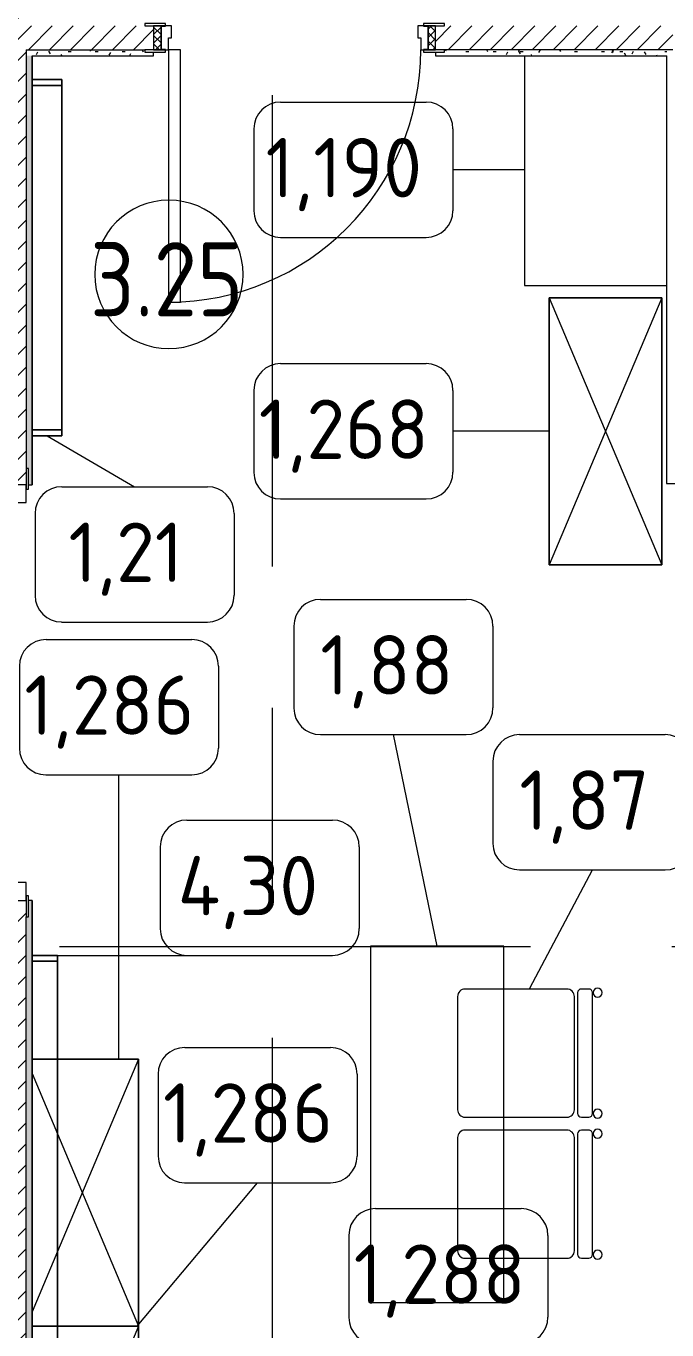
# Model space of a CAD drawing. Header units: millimetres. Extents: x 957 to 67880, y -2706 to 27400.
# Drawn here: x 34500 to 36660, y 2309 to 6700 of the extents above; entities that cross this region are included whole.
import ezdxf

# ---------------------------------------------------------------- set-up
doc = ezdxf.new("R2010")
doc.units = ezdxf.units.MM
doc.linetypes.add('Осевая', pattern=[3175, 635, -476.25, 1587.5, -476.25])
for name, color, linetype, lineweight in [('A-AREA-IDEN', 7, 'Continuous', 9), ('A-DOOR', 7, 'Continuous', 9), ('A-DOOR-FRAM-2', 7, 'Continuous', 9), ('A-WALL', 7, 'Continuous', 9), ('I-FURN-IDEN', 7, 'Continuous', 9), ('I-WALL', 7, 'Continuous', 9), ('Оси-2', 7, 'Осевая', 9)]:
    doc.layers.add(name, color=color, linetype=linetype, lineweight=lineweight)
for name, color, linetype, lineweight, true_color in [('A-DOOR-1', 7, 'Continuous', 9, 0xc0c0c0), ('A-DOOR-FRAM-1', 7, 'Continuous', 9, 0xc0c0c0), ('A-WALL-1', 9, 'Continuous', 9, 0x808080), ('A-WALL-FNSH-1', 9, 'Continuous', 9, 0x808080), ('I-FURN-1', 9, 'Continuous', 9, 0x808080)]:
    doc.layers.add(name, color=color, linetype=linetype, lineweight=lineweight, true_color=true_color)
doc.styles.add('GOST Common_3', font='GOST_Common.ttf', dxfattribs={"width": 0.9, "height": 250})
doc.styles.add('GOST Common_4', font='GOST_Common.ttf', dxfattribs={"height": 200})
pattern_1 = [(45, (-57529.54, 0), (-35.35534, 35.35534), [])]
pattern_2 = [(0, (-57529.542, 0), (121.92, 30.48), [10.058, -81.382, 10.058, -81.382, -487.68]), (0, (-57529.542, 0), (121.92, 30.48), [-182.88, 10.058, -172.822, 10.058, -81.382, -213.36]), (0, (-57529.542, 0), (121.92, 30.48), [-457.2, 10.058, -50.902, 10.058, -142.342]), (120, (-57483.822, 15.24), (-87.356454, 90.345817), [10.058, -81.382, 10.058, -81.382, -487.68]), (120, (-57483.822, 15.24), (-87.356454, 90.345817), [-182.88, 10.058, -172.822, 10.058, -81.382, -213.36]), (120, (-57483.822, 15.24), (-87.356454, 90.345817), [-457.2, 10.058, -50.902, 10.058, -142.342]), (240, (-57468.582, 76.2), (-34.563546, -120.825817), [10.058, -81.382, 10.058, -81.382, -487.68]), (240, (-57468.582, 76.2), (-34.563546, -120.825817), [-182.88, 10.058, -172.822, 10.058, -81.382, -213.36]), (240, (-57468.582, 76.2), (-34.563546, -120.825817), [-457.2, 10.058, -50.902, 10.058, -142.342])]

# ---------------------------------------------------------------- blocks, each defined once
blk = doc.blocks.new('110_Дверь_СКБ_2Ст - Д-5_п_ Из игровой в коридор-32215844-План расстановки мебели и оборудования 3 этажа в осях 23-33')
at = {"layer": 'A-DOOR-1'}
for p, q in [((-637.5, 940), (-637.5, 40)), ((-587.5, 940), (-637.5, 940)), ((-587.5, 40), (-587.5, 940)), ((662.5, 440), (612.5, 440)), ((612.5, 440), (612.5, 40)), ((662.5, 40), (662.5, 440)), ((-637.5, 40), (-587.5, 40)), ((612.5, 40), (662.5, 40))]:
    blk.add_line(p, q, dxfattribs=at)
for centre, radius, start, end in [((-637.5, 40), 900, 0, 90), ((662.5, 40), 400, 90, 180)]:
    blk.add_arc(centre, radius, start, end, dxfattribs=at)
at = {"layer": 'A-DOOR-FRAM-1'}
for p, q in [((-672.5, 48), (-742.5, 48)), ((-742.5, 48), (-742.5, 40)), ((-672.5, 40), (-672.5, 48)), ((767.5, 48), (697.5, 48)), ((697.5, 48), (697.5, 40)), ((767.5, 40), (767.5, 48)), ((-742.5, 40), (-672.5, 40)), ((-637.5, 40), (-687.5, 40)), ((-687.5, 40), (-687.5, -40)), ((-637.5, -10), (-637.5, 40)), ((662.5, 40), (662.5, -10)), ((712.5, 40), (662.5, 40)), ((697.5, 40), (767.5, 40)), ((712.5, -40), (712.5, 40)), ((-672.5, -40), (-742.5, -40)), ((-742.5, -40), (-742.5, -48)), ((-672.5, -39), (-687.5, -39)), ((-687.5, -39), (-687.5, -40)), ((-687.5, -40), (-627.5, -40)), ((-687.5, -40), (-672.5, -40)), ((-672.5, -40), (-672.5, -39)), ((-672.5, -48), (-672.5, -40)), ((-627.5, -10), (-637.5, -10)), ((-627.5, -40), (-627.5, -10)), ((662.5, -10), (652.5, -10)), ((652.5, -10), (652.5, -40)), ((652.5, -40), (712.5, -40)), ((712.5, -39), (697.5, -39)), ((697.5, -39), (697.5, -40)), ((697.5, -40), (712.5, -40)), ((767.5, -40), (697.5, -40)), ((697.5, -40), (697.5, -48)), ((712.5, -40), (712.5, -39)), ((767.5, -48), (767.5, -40)), ((-742.5, -48), (-672.5, -48)), ((697.5, -48), (767.5, -48))]:
    blk.add_line(p, q, dxfattribs=at)
blk = doc.blocks.new('110_Дверь_СКБ_1Ст_Внутренняя1 - Д-8 950x2100h_охрана-32224770-План расстановки мебели и оборудования 3 этажа в осях 23-33')
at = {"layer": 'A-DOOR'}
h = blk.add_hatch(dxfattribs=at)
h.set_pattern_fill('FP_16', color=256, style=0, pattern_type=2)
h.set_pattern_definition([(135, (1826.41, 104.685), (-14.14214, -14.14214), []), (225, (1826.41, 104.685), (14.14214, -14.14214), [])])
h.paths.add_polyline_path([(487.5, 40), (462.5, 40), (462.5, -40), (487.5, -40)])
at = {"layer": 'A-DOOR-FRAM-2'}
h = blk.add_hatch(dxfattribs=at)
h.set_pattern_fill('FP_17', color=256, style=0, pattern_type=2)
h.set_pattern_definition([(45, (-296.384, 104.685), (-14.1421, 14.1421), []), (135, (-296.384, 104.685), (-14.1421, -14.1421), [])])
h.paths.add_polyline_path([(-437.5, 40), (-462.5, 40), (-462.5, -40), (-437.5, -39.4)])
at = {"layer": 'A-DOOR-1'}
for p, q in [((437.5, 890), (397.5, 890)), ((397.5, 890), (397.5, 40)), ((437.5, 40), (437.5, 890)), ((397.5, 40), (437.5, 40))]:
    blk.add_line(p, q, dxfattribs=at)
blk.add_arc((437.5, 40), 850, 90, 180, dxfattribs=at)
at = {"layer": 'A-DOOR-FRAM-1'}
for p, q in [((-422.5, 48), (-492.5, 48)), ((-492.5, 48), (-492.5, 40)), ((-422.5, 40), (-422.5, 48)), ((517.5, 48), (447.5, 48)), ((447.5, 48), (447.5, 40)), ((517.5, 40), (517.5, 48)), ((-492.5, 40), (-422.5, 40)), ((-437.5, 40), (-462.5, 40)), ((-462.5, 40), (-462.5, -40)), ((-412.5, 40), (-437.5, 40)), ((-437.5, 40), (-437.5, -40)), ((-437.5, -40), (-437.5, 40)), ((-422.5, 40), (-437.5, 40)), ((-437.5, 40), (-437.5, 39)), ((-437.5, 39), (-422.5, 39)), ((-422.5, 39), (-422.5, 40)), ((-412.5, 0), (-412.5, 40)), ((-402.5, 0), (-412.5, 0)), ((-402.5, -40), (-402.5, 0)), ((437.5, 0), (427.5, 0)), ((427.5, 0), (427.5, -40)), ((437.5, 40), (437.5, 0)), ((462.5, 40), (437.5, 40)), ((462.5, 40), (447.5, 40)), ((447.5, 40), (447.5, 39)), ((447.5, 40), (517.5, 40)), ((447.5, 39), (462.5, 39)), ((462.5, -40), (462.5, 40)), ((487.5, 40), (462.5, 40)), ((462.5, 40), (462.5, -40)), ((462.5, 39), (462.5, 40)), ((487.5, -40), (487.5, 40)), ((-422.5, -40), (-492.5, -40)), ((-492.5, -40), (-492.5, -48)), ((-462.5, -40), (-437.5, -40)), ((-422.5, -39), (-437.5, -39)), ((-437.5, -39), (-437.5, -40)), ((-437.5, -40), (-402.5, -40)), ((-437.5, -40), (-422.5, -40)), ((-422.5, -40), (-422.5, -39)), ((-422.5, -48), (-422.5, -40)), ((427.5, -40), (462.5, -40)), ((462.5, -39), (447.5, -39)), ((447.5, -39), (447.5, -40)), ((447.5, -40), (462.5, -40)), ((517.5, -40), (447.5, -40)), ((447.5, -40), (447.5, -48)), ((462.5, -40), (462.5, -39)), ((462.5, -40), (487.5, -40)), ((517.5, -48), (517.5, -40)), ((-492.5, -48), (-422.5, -48)), ((447.5, -48), (517.5, -48))]:
    blk.add_line(p, q, dxfattribs=at)
blk = doc.blocks.new('Стол базовый прямоугольный - 1_88-26291934-План расстановки мебели и оборудования 3 этажа в осях 23-33')
at = {"layer": 'I-FURN-1'}
for p, q in [((600, 225), (-600, 225)), ((-600, 225), (-600, -225)), ((600, -225), (600, 225)), ((-600, -225), (600, -225))]:
    blk.add_line(p, q, dxfattribs=at)
blk = doc.blocks.new('M_Стул-Breuer - 1_87-V79-План расстановки мебели и оборудования 3 этажа в осях 23-33')
at = {"layer": 'I-FURN-1'}
for p, q in [((190.5, 241.3), (-190.5, 241.3)), ((-215.9, 215.9), (-215.9, 85)), ((215.9, 85), (215.9, 215.9)), ((-215.9, 85), (-215.9, -127)), ((215.9, -127), (215.9, 85)), ((203.2, -163.5), (-203.2, -163.5)), ((-190.5, -152.4), (190.5, -152.4)), ((-215.9, -176.2), (-215.9, -200.8)), ((-203.2, -213.5), (203.2, -213.5)), ((215.9, -200.8), (215.9, -176.2))]:
    blk.add_line(p, q, dxfattribs=at)
for centre, radius, start, end in [((-190.5, 215.9), 25.4, 90, 180), ((190.5, 215.9), 25.4, 0, 90), ((-190.5, -127), 25.4, 180, 270), ((190.5, -127), 25.4, 270, 360), ((-203.2, -176.2), 12.7, 90, 180), ((203.2, -176.2), 12.7, 360, 90), ((-203.5, -230.6), 15.1, 360, 180), ((-203.2, -200.8), 12.7, 180, 270), ((203.7, -230.6), 15.1, 360, 180), ((203.2, -200.8), 12.7, 270, 360), ((-203.5, -230.6), 15.1, 180, 360), ((203.7, -230.6), 15.1, 180, 360)]:
    blk.add_arc(centre, radius, start, end, dxfattribs=at)
blk = doc.blocks.new('Шкаф параметрический - 1_268-25587356-План расстановки мебели и оборудования 3 этажа в осях 23-33')
at = {"layer": 'I-FURN-1'}
for p, q in [((0, 0), (900, 380)), ((0, 380), (900, 0)), ((900, 380), (0, 380)), ((0, 380), (0, 0)), ((0, 0), (0, 380)), ((0, 380), (900, 380)), ((900, 0), (900, 380)), ((900, 380), (900, 0)), ((0, 0), (900, 0)), ((900, 0), (0, 0))]:
    blk.add_line(p, q, dxfattribs=at)
blk = doc.blocks.new('Стол базовый прямоугольный - 1_190-25588265-План расстановки мебели и оборудования 3 этажа в осях 23-33')
at = {"layer": 'I-FURN-1'}
for p, q in [((384.2, 250), (-390, 250)), ((-390, 250), (-390, -229.6))]:
    blk.add_line(p, q, dxfattribs=at)
blk = doc.blocks.new('Шкаф параметрический - 1_286-V122-План расстановки мебели и оборудования 3 этажа в осях 23-33')
at = {"layer": 'I-FURN-1'}
for p, q in [((0, 380), (647.8, 106.5)), ((900, 380), (0, 380)), ((0, 380), (0, 106.5)), ((0, 106.5), (0, 380)), ((0, 380), (900, 380)), ((252.2, 106.5), (900, 380)), ((900, 106.5), (900, 380)), ((900, 380), (900, 106.5)), ((0, 106.5), (0, 20.6)), ((0, 20.6), (0, 106.5)), ((48.8, 20.6), (252.2, 106.5)), ((647.8, 106.5), (851.2, 20.6)), ((900, 20.6), (900, 106.5)), ((900, 106.5), (900, 20.6))]:
    blk.add_line(p, q, dxfattribs=at)
blk = doc.blocks.new('Шкаф параметрический - 1_286-V123-План расстановки мебели и оборудования 3 этажа в осях 23-33')
at = {"layer": 'I-FURN-1'}
for p, q in [((0, 380), (647.8, 106.5)), ((900, 380), (0, 380)), ((0, 380), (0, 106.5)), ((0, 106.5), (0, 380)), ((0, 380), (900, 380)), ((252.2, 106.5), (900, 380)), ((900, 281.2), (900, 380)), ((900, 380), (900, 281.2)), ((900, 20.6), (900, 281.2)), ((900, 281.2), (900, 20.6)), ((0, 106.5), (0, 20.6)), ((0, 20.6), (0, 106.5)), ((48.8, 20.6), (252.2, 106.5)), ((647.8, 106.5), (731, 71.4)), ((731, 71.4), (751, 62.9)), ((751, 62.9), (851.2, 20.6))]:
    blk.add_line(p, q, dxfattribs=at)
blk = doc.blocks.new('Зеркало обычное - 1_21-29820948-План расстановки мебели и оборудования 3 этажа в осях 23-33')
at = {"layer": 'I-FURN-1'}
for p, q in [((600, 60), (-600, 60)), ((-600, 60), (-600, -40)), ((-600, -40), (-600, 60)), ((-600, 60), (-580, 60)), ((580, 60), (-580, 60)), ((-580, 60), (-580, -40)), ((-580, -40), (-580, 60)), ((-580, 60), (580, 60)), ((-580, 60), (580, 60)), ((580, 60), (-580, 60)), ((-580, 60), (580, 60)), ((-580, -40), (-580, 60)), ((-580, -40), (-580, 60)), ((580, -40), (580, 60)), ((580, 60), (580, -40)), ((580, 60), (600, 60)), ((580, 60), (580, -40)), ((580, -40), (580, 60)), ((600, -40), (600, 60)), ((600, 60), (600, -40)), ((-600, -40), (600, -40)), ((-580, -40), (-600, -40)), ((-580, -40), (580, -40)), ((580, -40), (-580, -40)), ((580, -40), (-580, -40)), ((-580, -40), (580, -40)), ((580, -40), (-580, -40)), ((600, -40), (580, -40))]:
    blk.add_line(p, q, dxfattribs=at)
blk = doc.blocks.new('Зеркало обычное - 4_30-29820947-План расстановки мебели и оборудования 3 этажа в осях 23-33')
at = {"layer": 'I-FURN-1'}
for p, q in [((1000, 60), (-1000, 60)), ((-1000, 60), (-1000, -25.9)), ((-1000, -25.9), (-1000, 60)), ((-1000, 60), (-980, 60)), ((980, 60), (-980, 60)), ((-980, 60), (-980, -25.9)), ((-980, -25.9), (-980, 60)), ((-980, 60), (980, 60)), ((-980, 60), (980, 60)), ((980, 60), (-980, 60)), ((-980, 60), (980, 60)), ((-980, -25.9), (-980, 60)), ((-980, -25.9), (-980, 60)), ((980, -25.9), (980, 60)), ((980, 60), (980, -25.9)), ((980, 60), (1000, 60)), ((980, 60), (980, -25.9)), ((980, -25.9), (980, 60)), ((1000, -25.9), (1000, 60)), ((1000, 60), (1000, -25.9)), ((-1000, -25.9), (1000, -25.9)), ((-980, -25.9), (-1000, -25.9)), ((-980, -25.9), (980, -25.9)), ((980, -25.9), (-980, -25.9)), ((980, -25.9), (-980, -25.9)), ((-980, -25.9), (980, -25.9)), ((980, -25.9), (-980, -25.9)), ((1000, -25.9), (980, -25.9))]:
    blk.add_line(p, q, dxfattribs=at)
blk = doc.blocks.new('Марка_Помещения - Номер-25198446-План расстановки мебели и оборудования 3 этажа в осях 23-33')
at = {"layer": 'A-AREA-IDEN'}
for start, end in [(360, 180), (180, 360)]:
    blk.add_arc((0, 0), 2.5, start, end, dxfattribs=at)
blk = doc.blocks.new('Марка_Мебель - В прямоуг_Balcon_Марка-25523697-План расстановки мебели и оборудования 3 этажа в осях 23-33')
at = {"layer": 'I-FURN-IDEN'}
for p, q in [((-2.455, 2.278), (2.455, 2.278)), ((-3.355, 1.378), (-3.355, -1.384)), ((3.355, 1.378), (3.355, -1.378)), ((-2.461, -2.278), (2.455, -2.278))]:
    blk.add_line(p, q, dxfattribs=at)
for centre, radius, start, end in [((-2.455, 1.378), 0.9, 90, 180), ((2.455, 1.378), 0.9, 0, 90), ((-2.461, -1.384), 0.893, 180, 270), ((2.455, -1.378), 0.9, 270, 0)]:
    blk.add_arc(centre, radius, start, end, dxfattribs=at)

msp = doc.modelspace()

# ---------------------------------------------------------------- hatches: boundary and pattern name
at = {"layer": 'I-WALL'}
h = msp.add_hatch(dxfattribs=at)
h.set_pattern_fill('FP_5', color=256, style=0, pattern_type=2)
h.set_pattern_definition(pattern_1)
h.paths.add_polyline_path([(34474.9, 100), (34500.5, 100), (34499.5, 3755), (34420.5, 3755), (34420.5, 100)])
h.paths.add_polyline_path([(34500.5, 5155), (34500.5, 10400), (34420.5, 10400), (34420.5, 5155), (34499.5, 5155)])
h = msp.add_hatch(dxfattribs=at)
h.set_pattern_fill('FP_5', color=256, style=0, pattern_type=2)
h.set_pattern_definition(pattern_1)
h.paths.add_polyline_path([(36660.5, 6620), (36680.5, 6620), (36680.5, 6700), (35880.5, 6700), (35880.5, 6620), (36542.8, 6620)])
h.paths.add_polyline_path([(34930.5, 6620), (34930.5, 6700), (34500.5, 6700), (34500.5, 6620), (34900.5, 6620)])
h = msp.add_hatch(dxfattribs=at)
h.set_pattern_fill('FP_35', color=256, style=0, pattern_type=2)
h.set_pattern_definition(pattern_2)
h.paths.add_polyline_path([(36659.5, 6600), (36660.5, 6600), (36660.2, 6620), (35910.5, 6619.2), (35910.5, 6612), (35880.5, 6612), (35880.5, 6600), (36542.8, 6600)])
h.paths.add_polyline_path([(34880.5, 6600), (34930.5, 6600), (34930.5, 6612), (34900.5, 6612), (34900.5, 6620), (34500.5, 6620), (34500.5, 6600), (34800.5, 6600)])
h = msp.add_hatch(dxfattribs=at)
h.set_pattern_fill('FP_35', color=256, style=0, pattern_type=2)
h.set_pattern_definition(pattern_2)
h.paths.add_polyline_path([(34500.5, 100), (34520.5, 100), (34520.5, 3755), (34508.5, 3755), (34508.5, 3700), (34500.5, 3700), (34500.5, 106.6)])
h.paths.add_polyline_path([(34508.5, 5155), (34520.5, 5155), (34520.5, 6600), (34500.5, 6600), (34501.2, 5210), (34508.5, 5210), (34508.5, 5168.3)])

# ---------------------------------------------------------------- linework, layer by layer
at = {"layer": 'A-WALL'}
for p, q in [((34500.5, 6620), (34900.5, 6620)), ((34500.5, 6620), (34500.5, 5210)), ((34520.5, 6600), (34930.5, 6600)), ((34520.5, 6600), (34520.5, 5155)), ((35880.5, 6600), (36660.5, 6600)), ((36680.5, 6620), (35910.5, 6620)), ((36660.5, 5180), (36660.5, 6600)), ((34500.5, 100), (34500.5, 3700))]:
    msp.add_line(p, q, dxfattribs=at)
at = {"layer": 'A-WALL-1'}
for p, q in [((34930.5, 6600), (34930.5, 6612)), ((35880.5, 6612), (35880.5, 6600)), ((34508.5, 5155), (34520.5, 5155)), ((34520.5, 3755), (34508.5, 3755))]:
    msp.add_line(p, q, dxfattribs=at)
at = {"layer": 'A-WALL-FNSH-1'}
for p, q in [((34521.5, 6599), (34930.5, 6599)), ((34521.5, 5155), (34521.5, 6599)), ((34930.5, 6599), (34930.5, 6600)), ((35880.5, 6600), (35880.5, 6599)), ((35880.5, 6599), (36659.5, 6599)), ((36659.5, 6599), (36659.5, 5159)), ((34520.5, 5155), (34521.5, 5155)), ((36659.5, 5159), (42130.5, 5159)), ((36660.5, 5160), (36660.5, 5180)), ((34520.5, 3755), (34520.5, 170)), ((34521.5, 3755), (34520.5, 3755)), ((34521.5, 171), (34521.5, 3755))]:
    msp.add_line(p, q, dxfattribs=at)
at = {"layer": 'I-FURN-IDEN'}
for p, q in [((36180.8, 6215.8), (35939.2, 6215.8)), ((34571.5, 5320), (34866.3, 5148.3)), ((36263.7, 5335), (35939.2, 5335)), ((35886, 3600.8), (35738.4, 4313.5)), ((34813.6, 3221), (34813.6, 4178.1)), ((36197.9, 3459.6), (36409.3, 3857.9)), ((34563.4, 3570), (35288.1, 3570)), ((34689.9, 3221), (34813.6, 3221)), ((34875.4, 2321), (35281, 2804.3)), ((34689.9, 2321), (34875.4, 2321))]:
    msp.add_line(p, q, dxfattribs=at)
at = {"layer": 'Оси-2'}
for p, q in [((35330.5, 593.7), (35330.5, 19191.6)), ((27152.2, 3600), (65200.5, 3600))]:
    msp.add_line(p, q, dxfattribs=at)

# ---------------------------------------------------------------- block references
at = {"layer": 'A-AREA-IDEN', "xscale": 99.99999999999993, "yscale": 99.99999999999993, "zscale": 99.99999999999993}
msp.add_blockref('Марка_Помещения - Номер-25198446-План расстановки мебели и оборудования 3 этажа в осях 23-33', (34981.9, 5863.4), dxfattribs=at)
at = {"layer": 'A-DOOR-1'}
for name, p, rotation in [('110_Дверь_СКБ_1Ст_Внутренняя1 - Д-8 950x2100h_охрана-32224770-План расстановки мебели и оборудования 3 этажа в осях 23-33', (35418, 6660), 180), ('110_Дверь_СКБ_2Ст - Д-5_п_ Из игровой в коридор-32215844-План расстановки мебели и оборудования 3 этажа в осях 23-33', (34460.5, 4442.5), 89.99999999999991)]:
    msp.add_blockref(name, p, dxfattribs=dict(at, rotation=rotation))
at = {"layer": 'I-FURN-1'}
for name, p, rotation in [('Стол базовый прямоугольный - 1_190-25588265-План расстановки мебели и оборудования 3 этажа в осях 23-33', (36430.8, 6215.8), 90), ('Зеркало обычное - 1_21-29820948-План расстановки мебели и оборудования 3 этажа в осях 23-33', (34581.5, 5920), 90.0000000000005), ('Шкаф параметрический - 1_268-25587356-План расстановки мебели и оборудования 3 этажа в осях 23-33', (36263.7, 5785), 269.9999999999994), ('Стол базовый прямоугольный - 1_88-26291934-План расстановки мебели и оборудования 3 этажа в осях 23-33', (35886, 3000.8), 90), ('Зеркало обычное - 4_30-29820947-План расстановки мебели и оборудования 3 этажа в осях 23-33', (34580.5, 2570), 90.00000000000017), ('M_Стул-Breuer - 1_87-V79-План расстановки мебели и оборудования 3 этажа в осях 23-33', (36196, 3240.8), 90.00000000000006), ('Шкаф параметрический - 1_286-V122-План расстановки мебели и оборудования 3 этажа в осях 23-33', (34499.9, 3221), 269.9999999999994), ('M_Стул-Breuer - 1_87-V79-План расстановки мебели и оборудования 3 этажа в осях 23-33', (36196, 2765.8), 90.00000000000006), ('Шкаф параметрический - 1_286-V123-План расстановки мебели и оборудования 3 этажа в осях 23-33', (34499.9, 2321), 269.9999999999994)]:
    msp.add_blockref(name, p, dxfattribs=dict(at, rotation=rotation))
at = {"layer": 'I-FURN-IDEN', "xscale": 99.99999999999993, "yscale": 99.99999999999993, "zscale": 99.99999999999993}
for p in [(35603.7, 6215.8), (35603.7, 5335), (34866.3, 4920.5), (35738.4, 4541.2), (34813.6, 4405.9), (36409.3, 4085.7), (35288.1, 3797.8), (35281, 3032), (35923.7, 2489.4)]:
    msp.add_blockref('Марка_Мебель - В прямоуг_Balcon_Марка-25523697-План расстановки мебели и оборудования 3 этажа в осях 23-33', p, dxfattribs=at)

# ---------------------------------------------------------------- texts
at = {"layer": 'A-AREA-IDEN', "insert": (34716.2, 5971.9), "char_height": 250, "width": 663.797, "attachment_point": 1, "style": 'GOST Common_3'}
msp.add_mtext('3.25', dxfattribs=at)
at = {"layer": 'I-FURN-IDEN', "char_height": 200, "attachment_point": 1, "style": 'GOST Common_4'}
for s, insert, width in [('1,190', (35307.7, 6322.8), 681.434), ('1,268', (35284.7, 5442), 737.552), ('1,21', (34643.3, 5027.5), 505.063), ('1,88', (35491.9, 4648.3), 561.181), ('1,286', (34494.6, 4512.9), 737.552), ('1,87', (36162.8, 4192.8), 561.181), ('4,30', (35011.6, 3904.8), 633.333), ('1,286', (34962, 3139.1), 737.552), ('1,288', (35604.7, 2596.5), 737.552)]:
    msp.add_mtext(s, dxfattribs=dict(at, insert=insert, width=width))

doc.saveas('drawing.dxf')
